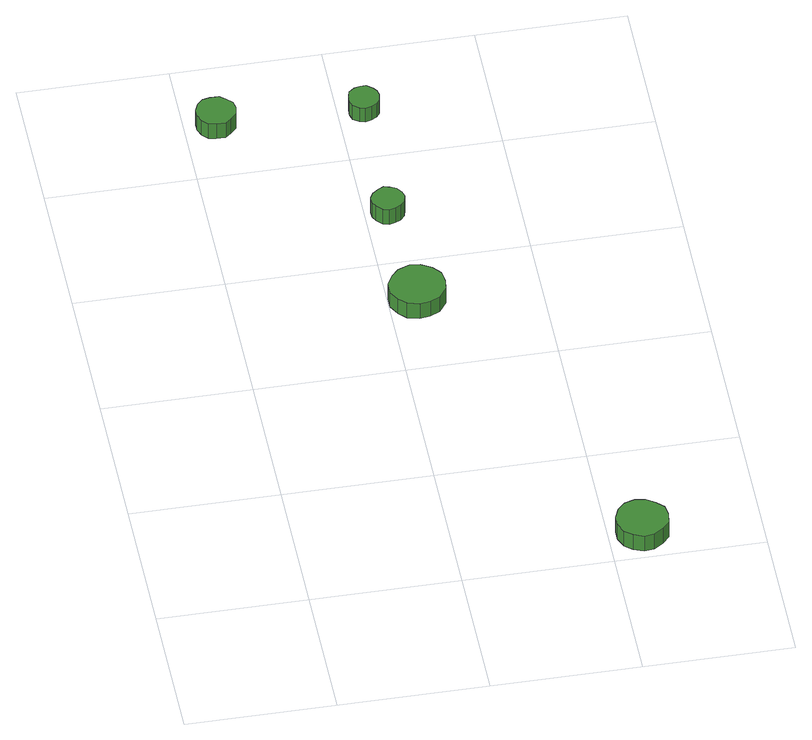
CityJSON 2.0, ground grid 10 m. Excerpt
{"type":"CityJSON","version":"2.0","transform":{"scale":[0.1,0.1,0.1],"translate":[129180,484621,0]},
"CityObjects":{
"tree1":{"type":"SolitaryVegetationObject","attributes":{"function":"something"},"geometry":[{"type":"MultiSurface","lod":"1","boundaries":[[[0,1,2,3,4,5,6,7,8,9,10,11,12,13,14]],[[15,16,17,18,19,20,21,22,23,24,25,26,27,28,29]],[[0,29,28,1]],[[1,28,27,2]],[[2,27,26,3]],[[3,26,25,4]],[[4,25,24,5]],[[5,24,23,6]],[[6,23,22,7]],[[7,22,21,8]],[[8,21,20,9]],[[9,20,19,10]],[[10,19,18,11]],[[11,18,17,12]],[[12,17,16,13]],[[13,16,15,14]],[[14,15,29,0]]]}]},
"tree2":{"type":"SolitaryVegetationObject","attributes":{"function":"something"},"geometry":[{"type":"MultiSurface","lod":"1","boundaries":[[[30,31,32,33,34,35,36,37,38,39,40,41,42,43,44]],[[45,46,47,48,49,50,51,52,53,54,55,56,57,58,59]],[[30,59,58,31]],[[31,58,57,32]],[[32,57,56,33]],[[33,56,55,34]],[[34,55,54,35]],[[35,54,53,36]],[[36,53,52,37]],[[37,52,51,38]],[[38,51,50,39]],[[39,50,49,40]],[[40,49,48,41]],[[41,48,47,42]],[[42,47,46,43]],[[43,46,45,44]],[[44,45,59,30]]]}]},
"tree3":{"type":"SolitaryVegetationObject","attributes":{"function":"something"},"geometry":[{"type":"MultiSurface","lod":"1","boundaries":[[[60,61,62,63,64,65,66,67,68,69,70,71,72,73,74]],[[75,76,77,78,79,80,81,82,83,84,85,86,87,88,89]],[[60,89,88,61]],[[61,88,87,62]],[[62,87,86,63]],[[63,86,85,64]],[[64,85,84,65]],[[65,84,83,66]],[[66,83,82,67]],[[67,82,81,68]],[[68,81,80,69]],[[69,80,79,70]],[[70,79,78,71]],[[71,78,77,72]],[[72,77,76,73]],[[73,76,75,74]],[[74,75,89,60]]]}]},
"tree4":{"type":"SolitaryVegetationObject","attributes":{"function":"something"},"geometry":[{"type":"MultiSurface","lod":"1","boundaries":[[[90,91,92,93,94,95,96,97,98,99,100,101,102,103,104]],[[105,106,107,108,109,110,111,112,113,114,115,116,117,118,119]],[[90,119,118,91]],[[91,118,117,92]],[[92,117,116,93]],[[93,116,115,94]],[[94,115,114,95]],[[95,114,113,96]],[[96,113,112,97]],[[97,112,111,98]],[[98,111,110,99]],[[99,110,109,100]],[[100,109,108,101]],[[101,108,107,102]],[[102,107,106,103]],[[103,106,105,104]],[[104,105,119,90]]]}]},
"tree5":{"type":"SolitaryVegetationObject","attributes":{"function":"something"},"geometry":[{"type":"MultiSurface","lod":"1","boundaries":[[[120,121,122,123,124,125,126,127,128,129,130,131,132,133,134]],[[135,136,137,138,139,140,141,142,143,144,145,146,147,148,149]],[[120,149,148,121]],[[121,148,147,122]],[[122,147,146,123]],[[123,146,145,124]],[[124,145,144,125]],[[125,144,143,126]],[[126,143,142,127]],[[127,142,141,128]],[[128,141,140,129]],[[129,140,139,130]],[[130,139,138,131]],[[131,138,137,132]],[[132,137,136,133]],[[133,136,135,134]],[[134,135,149,120]]]}]}
},
"vertices":[
[34,448,23],[33,453,23],[29,457,23],[25,460,23],[19,460,23],[14,459,23],[10,455,23],[8,450,23],[8,445,23],[10,440,23],[14,436,23],[19,435,23],[25,435,23],[29,438,23],[33,442,23],[33,442,10],[29,438,10],[25,435,10],[19,435,10],[14,436,10],[10,440,10],[8,445,10],[8,450,10],[10,455,10],[14,459,10],[19,460,10],[25,460,10],[29,457,10],[33,453,10],[34,448,10],
[137,262,25],[136,270,25],[131,276,25],[124,280,25],[117,281,25],[109,278,25],[104,273,25],[100,266,25],[100,258,25],[104,251,25],[109,246,25],[117,244,25],[124,245,25],[131,248,25],[136,255,25],[136,255,12],[131,248,12],[124,245,12],[117,244,12],[109,246,12],[104,251,12],[100,258,12],[100,266,12],[104,273,12],[109,278,12],[117,281,12],[124,280,12],[131,276,12],[136,270,12],[137,262,12],
[126,347,23],[125,351,23],[122,355,23],[118,357,23],[114,358,23],[110,356,23],[106,353,23],[104,349,23],[104,345,23],[106,341,23],[110,337,23],[114,336,23],[118,337,23],[122,339,23],[125,342,23],[125,342,10],[122,339,10],[118,337,10],[114,336,10],[110,337,10],[106,341,10],[104,345,10],[104,349,10],[106,353,10],[110,356,10],[114,358,10],[118,357,10],[122,355,10],[125,351,10],[126,347,10],
[239,23,24],[238,30,24],[233,35,24],[227,39,24],[220,40,24],[213,38,24],[208,33,24],[205,26,24],[205,19,24],[208,12,24],[213,8,24],[220,5,24],[227,6,24],[233,10,24],[238,15,24],[238,15,11],[233,10,11],[227,6,11],[220,5,11],[213,8,11],[208,12,11],[205,19,11],[205,26,11],[208,33,11],[213,38,11],[220,40,11],[227,39,11],[233,35,11],[238,30,11],[239,23,11],
[127,443,23],[126,447,23],[124,450,23],[120,453,23],[116,453,23],[112,452,23],[108,449,23],[107,445,23],[107,440,23],[108,436,23],[112,433,23],[116,432,23],[120,433,23],[124,435,23],[126,438,23],[126,438,11],[124,435,11],[120,433,11],[116,432,11],[112,433,11],[108,436,11],[107,440,11],[107,445,11],[108,449,11],[112,452,11],[116,453,11],[120,453,11],[124,450,11],[126,447,11],[127,443,11]
]}
